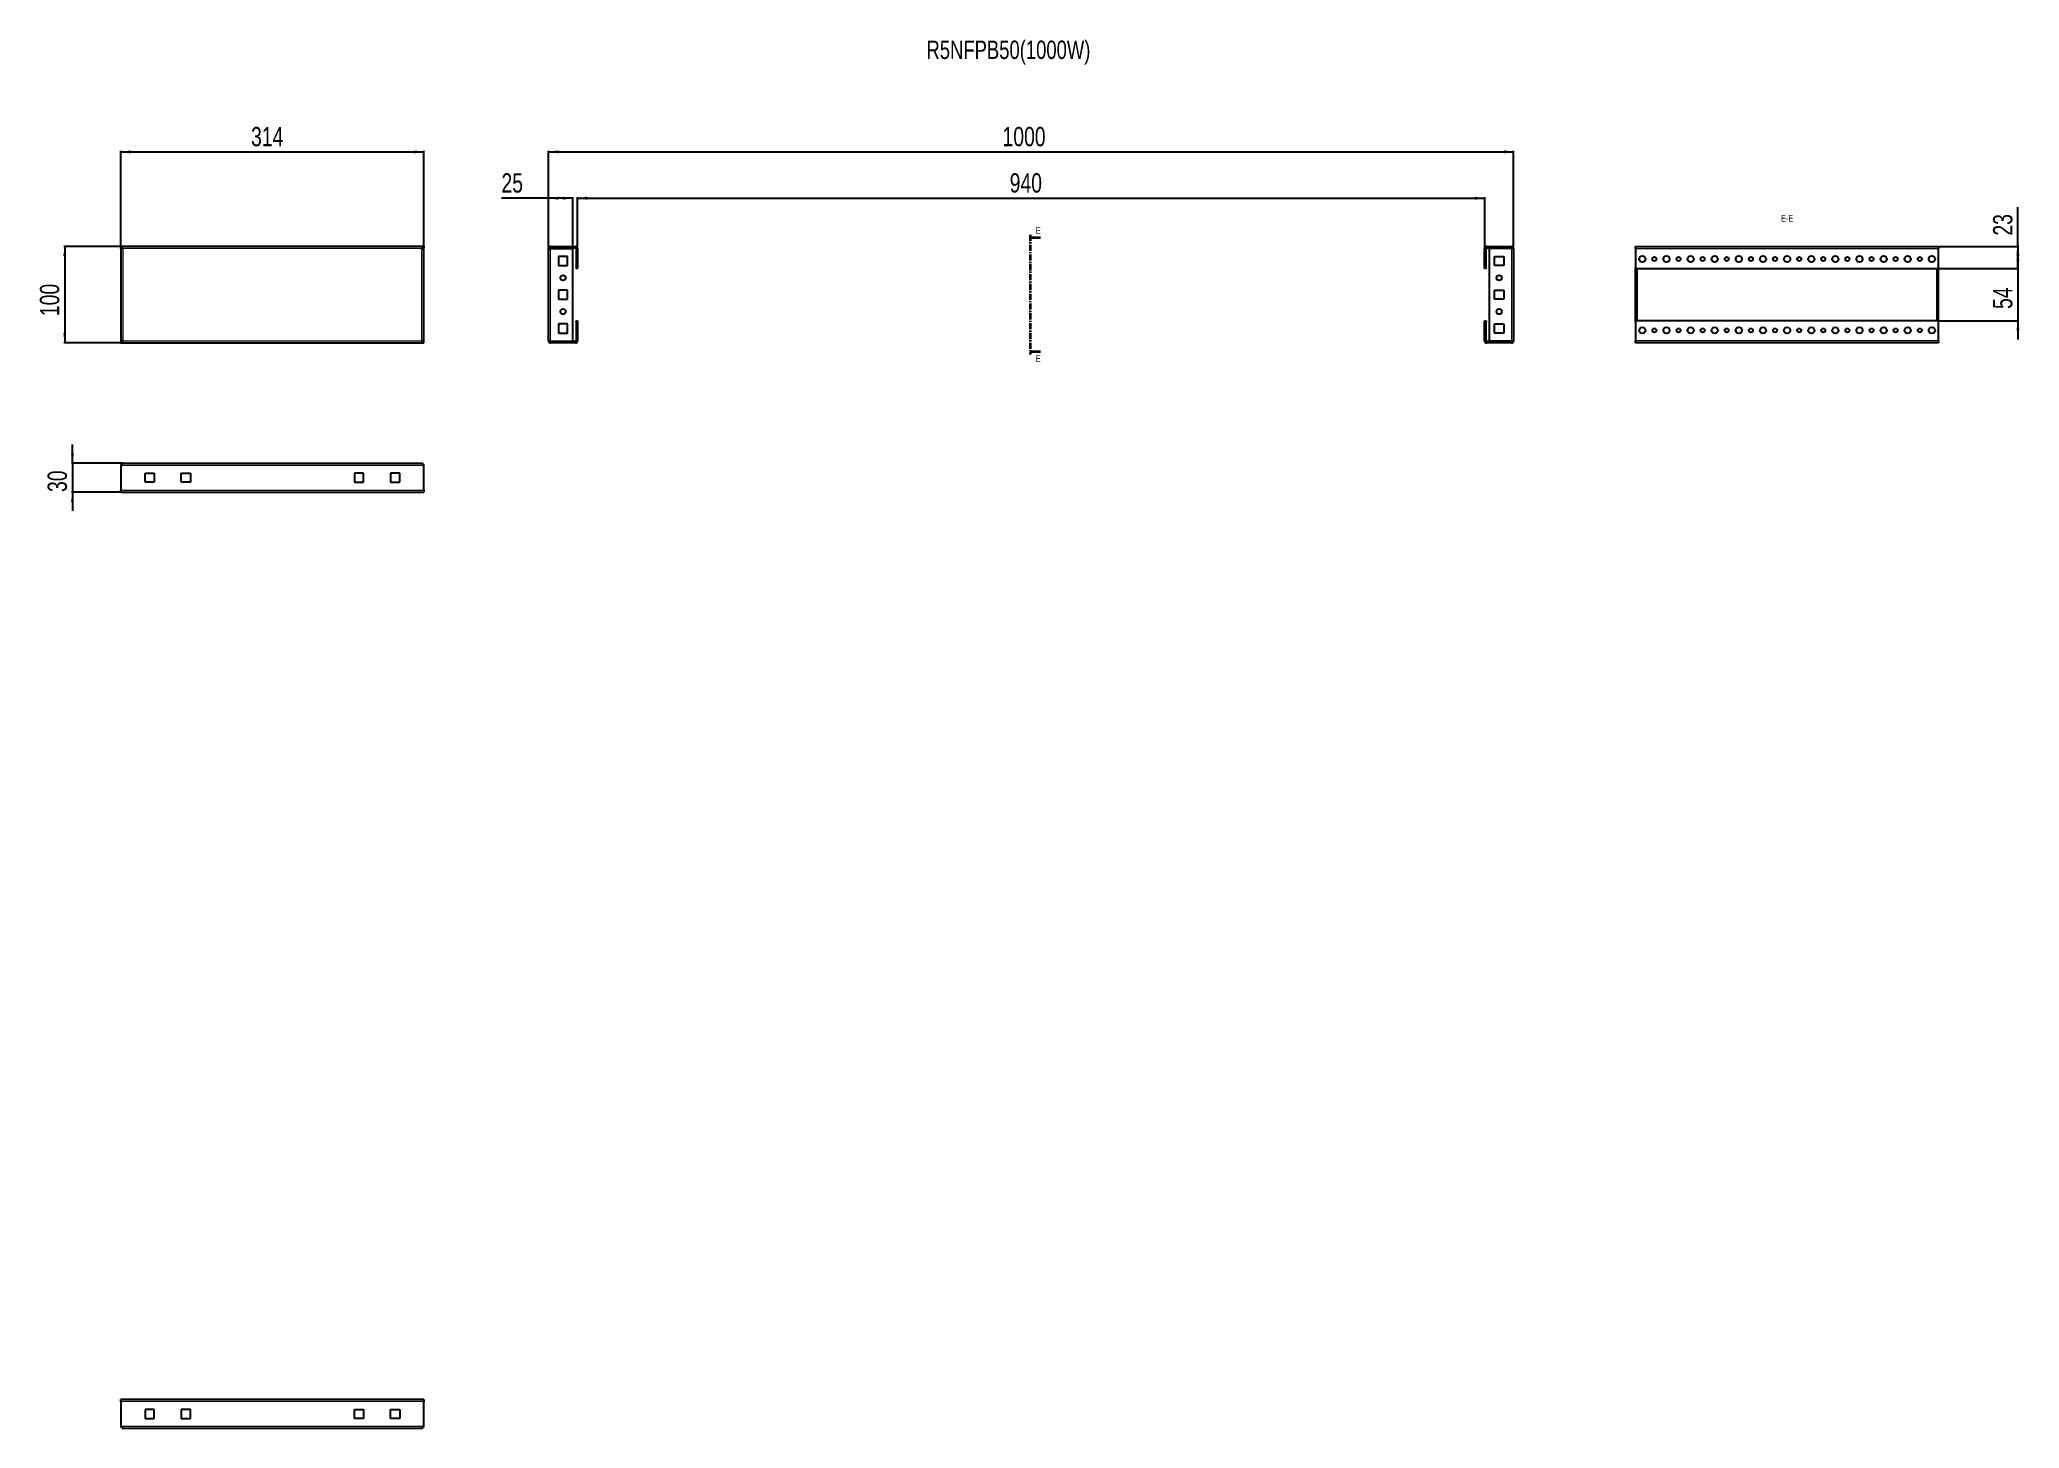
# Model space of a CAD drawing. Header units: millimetres. Extents: x -64 to 1987, y -892 to 547.
import ezdxf

# ---------------------------------------------------------------- set-up
doc = ezdxf.new("R2010")
doc.units = ezdxf.units.MM
doc.linetypes.add('CENTER', pattern=[10.16, 6.35, -1.27, 1.27, -1.27])
doc.layers.add('FORMAT', color=7, linetype='Continuous')
doc.styles.add('SLDTEXTSTYLE0', font='TXT', dxfattribs={"width": 0.75})
doc.dimstyles.new('SLDDIMSTYLE0', dxfattribs={"dimtxt": 20, "dimasz": 10, "dimexe": 0, "dimexo": 0.0625, "dimgap": 5, "dimtad": 2, "dimdec": 1, "dimrnd": 1e-09, "dimzin": 12, "dimdsep": 46, "dimtxsty": 'SLDTEXTSTYLE0', "dimsah": 1, "dimcen": 0.09, "dimadec": 0, "dimazin": 3, "dimtfac": 1, "dimtofl": 0, "dimtmove": 0, "dimatfit": 3, "dimfxl": 0, "dimfrac": 2, "dimtolj": 1, "dimtzin": 12, "dimarcsym": 0})
doc.dimstyles.new('SLDDIMSTYLE1', dxfattribs={"dimtxt": 20, "dimasz": 10, "dimexe": 0, "dimexo": 0.0625, "dimgap": 5, "dimtad": 2, "dimdec": 1, "dimrnd": 1e-09, "dimzin": 12, "dimdsep": 46, "dimtxsty": 'SLDTEXTSTYLE0', "dimsah": 1, "dimcen": 0.09, "dimadec": 0, "dimazin": 3, "dimtfac": 1, "dimtmove": 0, "dimatfit": 0, "dimfxl": 0, "dimfrac": 2, "dimtolj": 1, "dimtzin": 12, "dimarcsym": 0})

# ---------------------------------------------------------------- blocks, each defined once
blk = doc.blocks.new('_D')
at = {"layer": 'FORMAT'}
for p, q in [((20.2, 330.6), (20.2, 431.6)), ((334.2, 330.6), (334.2, 431.6)), ((20.2, 430.6), (334.2, 430.6))]:
    blk.add_line(p, q, dxfattribs=at)
for points in [[(20.2, 430.6), (30.2, 429), (30.2, 432.1)], [(334.2, 430.6), (324.2, 432.1), (324.2, 429)]]:
    blk.add_solid(points, dxfattribs=at)
at = {"layer": 'FORMAT', "insert": (155.1, 456.4), "char_height": 20, "attachment_point": 1, "style": 'SLDTEXTSTYLE0'}
blk.add_mtext('314', dxfattribs=at)
blk = doc.blocks.new('_D_1')
at = {"layer": 'FORMAT'}
for p, q in [((20.2, 332.6), (-38.9, 332.6)), ((-37.9, 332.6), (-37.9, 232.6)), ((20.2, 232.6), (-38.9, 232.6))]:
    blk.add_line(p, q, dxfattribs=at)
for points in [[(-37.9, 332.6), (-39.5, 322.6), (-36.4, 322.6)], [(-37.9, 232.6), (-36.4, 242.6), (-39.5, 242.6)]]:
    blk.add_solid(points, dxfattribs=at)
at = {"layer": 'FORMAT', "insert": (-63.7, 260.4), "char_height": 20, "attachment_point": 1, "rotation": 90, "style": 'SLDTEXTSTYLE0'}
blk.add_mtext('100', dxfattribs=at)
blk = doc.blocks.new('_D_2')
at = {"layer": 'FORMAT'}
for p, q in [((463.4, 330.5), (463.4, 431.6)), ((1463.4, 330.5), (1463.4, 431.6)), ((463.4, 430.6), (1463.4, 430.6))]:
    blk.add_line(p, q, dxfattribs=at)
for points in [[(463.4, 430.6), (473.4, 429), (473.4, 432.1)], [(1463.4, 430.6), (1453.4, 432.1), (1453.4, 429)]]:
    blk.add_solid(points, dxfattribs=at)
at = {"layer": 'FORMAT', "insert": (933.8, 456.4), "char_height": 20, "attachment_point": 1, "style": 'SLDTEXTSTYLE0'}
blk.add_mtext('1000', dxfattribs=at)
blk = doc.blocks.new('_D_3')
at = {"layer": 'FORMAT'}
for p, q in [((493.4, 330.5), (493.4, 383.6)), ((493.4, 382.6), (1433.4, 382.6)), ((1433.4, 330.5), (1433.4, 383.6))]:
    blk.add_line(p, q, dxfattribs=at)
for points in [[(493.4, 382.6), (503.4, 381), (503.4, 384.1)], [(1433.4, 382.6), (1423.4, 384.1), (1423.4, 381)]]:
    blk.add_solid(points, dxfattribs=at)
at = {"layer": 'FORMAT', "insert": (941.2, 408.4), "char_height": 20, "attachment_point": 1, "style": 'SLDTEXTSTYLE0'}
blk.add_mtext('940', dxfattribs=at)
blk = doc.blocks.new('_D_4')
at = {"layer": 'FORMAT'}
for p, q in [((463.4, 382.6), (414.6, 382.6)), ((463.4, 330.5), (463.4, 383.6)), ((488.4, 382.6), (463.4, 382.6)), ((488.4, 330.6), (488.4, 383.6))]:
    blk.add_line(p, q, dxfattribs=at)
for points in [[(463.4, 382.6), (473.4, 381), (473.4, 384.1)], [(488.4, 382.6), (478.4, 384.1), (478.4, 381)]]:
    blk.add_solid(points, dxfattribs=at)
at = {"layer": 'FORMAT', "insert": (414.6, 408.4), "char_height": 20, "attachment_point": 1, "style": 'SLDTEXTSTYLE0'}
blk.add_mtext('25', dxfattribs=at)
blk = doc.blocks.new('_D_5')
at = {"layer": 'FORMAT'}
for p, q in [((-29.9, 108), (-29.9, 127.3)), ((22.3, 108), (-30.9, 108)), ((-29.9, 108), (-29.9, 78)), ((20.2, 78), (-30.9, 78)), ((-29.9, 78), (-29.9, 58.8))]:
    blk.add_line(p, q, dxfattribs=at)
for points in [[(-29.9, 108), (-28.4, 118), (-31.5, 118)], [(-29.9, 78), (-31.5, 68), (-28.4, 68)]]:
    blk.add_solid(points, dxfattribs=at)
at = {"layer": 'FORMAT', "insert": (-55.7, 78.2), "char_height": 20, "attachment_point": 1, "rotation": 90, "style": 'SLDTEXTSTYLE0'}
blk.add_mtext('30', dxfattribs=at)
blk = doc.blocks.new('_D_6')
at = {"layer": 'FORMAT'}
for p, q in [((1986, 309.6), (1986, 328.8)), ((1902.8, 309.6), (1987, 309.6)), ((1986, 309.6), (1986, 255.6)), ((1902.8, 255.6), (1987, 255.6)), ((1986, 255.6), (1986, 236.3))]:
    blk.add_line(p, q, dxfattribs=at)
for points in [[(1986, 309.6), (1987.5, 319.6), (1984.4, 319.6)], [(1986, 255.6), (1984.4, 245.6), (1987.5, 245.6)]]:
    blk.add_solid(points, dxfattribs=at)
at = {"layer": 'FORMAT', "insert": (1960.2, 267.8), "char_height": 20, "attachment_point": 1, "rotation": 90, "style": 'SLDTEXTSTYLE0'}
blk.add_mtext('54', dxfattribs=at)
blk = doc.blocks.new('_D_7')
at = {"layer": 'FORMAT'}
for p, q in [((1986, 332.6), (1986, 373.3)), ((1903.8, 332.6), (1987, 332.6)), ((1986, 332.6), (1986, 309.6)), ((1902.8, 309.6), (1987, 309.6))]:
    blk.add_line(p, q, dxfattribs=at)
for points in [[(1986, 332.6), (1984.4, 322.6), (1987.5, 322.6)], [(1986, 309.6), (1987.5, 319.6), (1984.4, 319.6)]]:
    blk.add_solid(points, dxfattribs=at)
at = {"layer": 'FORMAT', "insert": (1960.2, 343.8), "char_height": 20, "attachment_point": 1, "rotation": 90, "style": 'SLDTEXTSTYLE0'}
blk.add_mtext('23', dxfattribs=at)

msp = doc.modelspace()

# ---------------------------------------------------------------- linework, layer by layer
at = {"color": 7, "linetype": 'Continuous', "lineweight": 25}
for p, q in [((20.22, 331.07), (20.22, 332.57)), ((334.22, 332.57), (20.22, 332.57)), ((20.22, 331.07), (20.22, 330.57)), ((20.22, 330.57), (20.22, 234.57)), ((20.22, 330.57), (21.72, 330.57)), ((334.22, 330.57), (332.72, 330.57)), ((334.22, 332.57), (334.22, 331.07)), ((334.22, 330.57), (334.22, 331.07)), ((334.22, 234.57), (334.22, 330.57)), ((463.37, 234.67), (463.37, 330.47)), ((465.47, 332.57), (465.47, 331.07)), ((465.47, 332.57), (491.27, 332.57)), ((465.47, 331.07), (491.27, 331.07)), ((465.47, 330.57), (488.37, 330.57)), ((488.37, 234.57), (488.37, 330.57)), ((491.87, 330.47), (491.87, 310.57)), ((493.37, 330.47), (493.37, 310.57)), ((1433.37, 310.57), (1433.37, 330.47)), ((1434.87, 310.57), (1434.87, 330.47)), ((1435.47, 332.57), (1461.27, 332.57)), ((1435.47, 331.07), (1461.27, 331.07)), ((1438.37, 234.57), (1438.37, 330.57)), ((1461.27, 330.57), (1438.37, 330.57)), ((1461.27, 331.07), (1461.27, 332.57)), ((1463.37, 330.47), (1463.37, 234.67)), ((1589.79, 330.47), (1589.79, 332.57)), ((1589.79, 332.57), (1903.79, 332.57)), ((1589.79, 330.47), (1589.79, 310.57)), ((1903.79, 332.57), (1903.79, 330.47)), ((1903.79, 310.57), (1903.79, 330.47)), ((473.62, 322.32), (473.62, 312.82)), ((483.12, 322.32), (473.62, 322.32)), ((473.62, 312.82), (483.12, 312.82)), ((483.12, 312.82), (483.12, 322.32)), ((491.87, 310.57), (493.37, 310.57)), ((491.87, 309.57), (491.87, 310.57)), ((493.37, 309.57), (491.87, 309.57)), ((493.37, 310.57), (493.37, 309.57)), ((1433.37, 310.57), (1434.87, 310.57)), ((1433.37, 309.57), (1433.37, 310.57)), ((1434.87, 309.57), (1433.37, 309.57)), ((1434.87, 310.57), (1434.87, 309.57)), ((1443.62, 322.32), (1453.12, 322.32)), ((1443.62, 312.82), (1443.62, 322.32)), ((1453.12, 312.82), (1443.62, 312.82)), ((1453.12, 322.32), (1453.12, 312.82)), ((1589.79, 310.57), (1590.79, 309.57)), ((1589.79, 254.57), (1589.79, 310.57)), ((1590.79, 309.57), (1902.79, 309.57)), ((1591.29, 255.57), (1591.29, 309.57)), ((1902.29, 255.57), (1902.29, 309.57)), ((1902.79, 309.57), (1903.79, 310.57)), ((1903.79, 254.57), (1903.79, 310.57)), ((473.62, 287.32), (473.62, 277.82)), ((483.12, 287.32), (473.62, 287.32)), ((483.12, 277.82), (483.12, 287.32)), ((1443.62, 287.32), (1453.12, 287.32)), ((1443.62, 277.82), (1443.62, 287.32)), ((1453.12, 287.32), (1453.12, 277.82)), ((473.62, 277.82), (483.12, 277.82)), ((1453.12, 277.82), (1443.62, 277.82)), ((483.12, 252.32), (473.62, 252.32)), ((473.62, 252.32), (473.62, 242.82)), ((483.12, 242.82), (483.12, 252.32)), ((491.87, 255.57), (493.37, 255.57)), ((491.87, 254.57), (491.87, 255.57)), ((493.37, 254.57), (491.87, 254.57)), ((491.87, 254.57), (491.87, 234.67)), ((493.37, 255.57), (493.37, 254.57)), ((493.37, 254.57), (493.37, 234.67)), ((1433.37, 255.57), (1434.87, 255.57)), ((1433.37, 254.57), (1433.37, 255.57)), ((1434.87, 254.57), (1433.37, 254.57)), ((1433.37, 234.67), (1433.37, 254.57)), ((1434.87, 255.57), (1434.87, 254.57)), ((1434.87, 234.67), (1434.87, 254.57)), ((1443.62, 252.32), (1453.12, 252.32)), ((1443.62, 242.82), (1443.62, 252.32)), ((1453.12, 252.32), (1453.12, 242.82)), ((1590.79, 255.57), (1589.79, 254.57)), ((1589.79, 254.57), (1589.79, 234.67)), ((1902.79, 255.57), (1590.79, 255.57)), ((1903.79, 254.57), (1902.79, 255.57)), ((1903.79, 234.67), (1903.79, 254.57)), ((21.72, 234.57), (20.22, 234.57)), ((20.22, 234.57), (20.22, 234.07)), ((20.22, 234.07), (20.22, 232.57)), ((20.22, 232.57), (334.22, 232.57)), ((332.72, 234.57), (334.22, 234.57)), ((334.22, 234.07), (334.22, 234.57)), ((334.22, 232.57), (334.22, 234.07)), ((465.47, 234.57), (488.37, 234.57)), ((465.47, 232.57), (465.47, 234.07)), ((491.27, 234.07), (465.47, 234.07)), ((491.27, 232.57), (465.47, 232.57)), ((473.62, 242.82), (483.12, 242.82)), ((1461.27, 234.07), (1435.47, 234.07)), ((1461.27, 232.57), (1435.47, 232.57)), ((1461.27, 234.57), (1438.37, 234.57)), ((1453.12, 242.82), (1443.62, 242.82)), ((1461.27, 234.07), (1461.27, 232.57)), ((1589.79, 232.57), (1589.79, 234.67)), ((1903.79, 232.57), (1589.79, 232.57)), ((1903.79, 234.67), (1903.79, 232.57)), ((20.22, 105.92), (20.22, 80.12)), ((22.32, 108.02), (332.12, 108.02)), ((334.22, 80.12), (334.22, 105.92)), ((45.22, 97.77), (54.72, 97.77)), ((45.22, 88.27), (45.22, 97.77)), ((54.72, 88.27), (45.22, 88.27)), ((54.72, 97.77), (54.72, 88.27)), ((82.72, 97.77), (92.22, 97.77)), ((82.72, 88.27), (82.72, 97.77)), ((92.22, 88.27), (82.72, 88.27)), ((92.22, 97.77), (92.22, 88.27)), ((271.72, 97.77), (262.22, 97.77)), ((262.22, 97.77), (262.22, 88.27)), ((262.22, 88.27), (271.72, 88.27)), ((271.72, 88.27), (271.72, 97.77)), ((299.72, 97.77), (299.72, 88.27)), ((309.22, 97.77), (299.72, 97.77)), ((299.72, 88.27), (309.22, 88.27)), ((309.22, 88.27), (309.22, 97.77)), ((20.22, 78.02), (20.22, 80.12)), ((20.22, 78.02), (334.22, 78.02)), ((334.22, 80.12), (334.22, 78.02)), ((334.22, -861.98), (20.22, -861.98)), ((20.22, -864.08), (20.22, -861.98)), ((20.22, -864.08), (20.22, -889.88)), ((54.72, -872.23), (45.22, -872.23)), ((45.22, -872.23), (45.22, -881.73)), ((45.22, -881.73), (54.72, -881.73)), ((54.72, -881.73), (54.72, -872.23)), ((92.22, -872.23), (82.72, -872.23)), ((82.72, -872.23), (82.72, -881.73)), ((82.72, -881.73), (92.22, -881.73)), ((92.22, -881.73), (92.22, -872.23)), ((262.22, -881.73), (262.22, -872.23)), ((262.22, -872.23), (271.72, -872.23)), ((271.72, -881.73), (262.22, -881.73)), ((271.72, -872.23), (271.72, -881.73)), ((299.72, -872.23), (309.22, -872.23)), ((299.72, -881.73), (299.72, -872.23)), ((309.22, -881.73), (299.72, -881.73)), ((309.22, -872.23), (309.22, -881.73)), ((334.22, -861.98), (334.22, -864.08)), ((334.22, -889.88), (334.22, -864.08)), ((332.12, -891.98), (22.32, -891.98))]:
    msp.add_line(p, q, dxfattribs=at)
at = {"color": 8, "linetype": 'Continuous', "lineweight": 18}
for p, q in [((332.12, 330.47), (22.32, 330.47)), ((22.32, 330.47), (22.32, 234.67)), ((332.12, 234.67), (332.12, 330.47)), ((465.47, 234.57), (465.47, 330.57)), ((491.27, 331.07), (491.27, 332.57)), ((491.87, 330.47), (493.37, 330.47)), ((1434.87, 330.47), (1433.37, 330.47)), ((1435.47, 331.07), (1435.47, 332.57)), ((1461.27, 330.57), (1461.27, 234.57)), ((1589.79, 330.47), (1903.79, 330.47)), ((1591.89, 255.57), (1591.89, 309.57)), ((1901.69, 309.57), (1901.69, 255.57)), ((22.32, 234.67), (332.12, 234.67)), ((491.27, 234.07), (491.27, 232.57)), ((491.87, 234.67), (493.37, 234.67)), ((1434.87, 234.67), (1433.37, 234.67)), ((1435.47, 234.07), (1435.47, 232.57)), ((1903.79, 234.67), (1589.79, 234.67)), ((20.22, 105.92), (334.22, 105.92)), ((20.22, 80.12), (334.22, 80.12)), ((334.22, -864.08), (20.22, -864.08)), ((334.22, -889.88), (20.22, -889.88))]:
    msp.add_line(p, q, dxfattribs=at)
at = {"color": 7, "linetype": 'CENTER', "lineweight": 35}
msp.add_line((962.55, 344.57), (962.55, 220.56), dxfattribs=at)
at = {"color": 7, "linetype": 'Continuous', "lineweight": 35}
for p, q in [((973.19, 341.57), (962.55, 341.57)), ((973.19, 223.56), (962.55, 223.56))]:
    msp.add_line(p, q, dxfattribs=at)
at = {"color": 7, "linetype": 'Continuous', "lineweight": 25}
for centre, radius in [((1596.79, 319.57), 3.25), ((1609.29, 319.57), 2.1), ((1621.79, 319.57), 3.25), ((1634.29, 319.57), 2.1), ((1646.79, 319.57), 3.25), ((1659.29, 319.57), 2.1), ((1671.79, 319.57), 3.25), ((1684.29, 319.57), 2.1), ((1696.79, 319.57), 3.25), ((1709.29, 319.57), 2.1), ((1721.79, 319.57), 3.25), ((1734.29, 319.57), 2.1), ((1746.79, 319.57), 3.25), ((1759.29, 319.57), 2.1), ((1771.79, 319.57), 3.25), ((1784.29, 319.57), 2.1), ((1796.79, 319.57), 3.25), ((1809.29, 319.57), 2.1), ((1821.79, 319.57), 3.25), ((1834.29, 319.57), 2.1), ((1846.79, 319.57), 3.25), ((1859.29, 319.57), 2.1), ((1871.79, 319.57), 3.25), ((1884.29, 319.57), 2.1), ((1896.79, 319.57), 3.25), ((478.37, 300.07), 2.75), ((1448.37, 300.07), 2.75), ((478.37, 265.07), 2.75), ((1448.37, 265.07), 2.75), ((1596.79, 245.57), 3.25), ((1609.29, 245.57), 2.1), ((1621.79, 245.57), 3.25), ((1634.29, 245.57), 2.1), ((1646.79, 245.57), 3.25), ((1659.29, 245.57), 2.1), ((1671.79, 245.57), 3.25), ((1684.29, 245.57), 2.1), ((1696.79, 245.57), 3.25), ((1709.29, 245.57), 2.1), ((1721.79, 245.57), 3.25), ((1734.29, 245.57), 2.1), ((1746.79, 245.57), 3.25), ((1759.29, 245.57), 2.1), ((1771.79, 245.57), 3.25), ((1784.29, 245.57), 2.1), ((1796.79, 245.57), 3.25), ((1809.29, 245.57), 2.1), ((1821.79, 245.57), 3.25), ((1834.29, 245.57), 2.1), ((1846.79, 245.57), 3.25), ((1859.29, 245.57), 2.1), ((1871.79, 245.57), 3.25), ((1884.29, 245.57), 2.1), ((1896.79, 245.57), 3.25)]:
    msp.add_circle(centre, radius, dxfattribs=at)
for centre, radius, start, end in [((491.27, 330.47), 2.1, 0, 90), ((491.27, 330.47), 0.6, 0, 90), ((1435.47, 330.47), 2.1, 90, 180), ((1435.47, 330.47), 0.6, 90, 180), ((491.27, 234.67), 0.6, 270, 360), ((491.27, 234.67), 2.1, 270, 0), ((1435.47, 234.67), 2.1, 180, 270), ((1435.47, 234.67), 0.6, 180, 270)]:
    msp.add_arc(centre, radius, start, end, dxfattribs=at)
for points, knots in [([(22.32, 330.47), (22.14, 330.75), (21.78, 331.31), (21.25, 332.01), (20.73, 332.48), (20.38, 332.54), (20.22, 332.57)], [0, 0, 0, 0, 0.25475266, 0.50964469, 0.7645377, 1, 1, 1, 1]), ([(22.32, 330.47), (22.14, 330.55), (21.77, 330.71), (21.08, 330.98), (20.56, 331.03), (20.22, 331.07)], [0, 0, 0, 0, 0.2598775, 0.5197391, 1, 1, 1, 1]), ([(1463.37, 330.47), (1463.34, 330.75), (1463.27, 331.31), (1462.77, 332.01), (1462.07, 332.48), (1461.53, 332.54), (1461.27, 332.57)], [0, 0, 0, 0, 0.25475266, 0.50964469, 0.7645377, 1, 1, 1, 1]), ([(1461.87, 330.47), (1461.86, 330.55), (1461.84, 330.71), (1461.65, 330.98), (1461.42, 331.03), (1461.27, 331.07)], [0, 0, 0, 0, 0.2598775, 0.5197391, 1, 1, 1, 1]), ([(332.12, 108.02), (332.3, 107.99), (332.65, 107.92), (333.19, 107.42), (333.71, 106.72), (334.06, 106.18), (334.22, 105.92)], [0, 0, 0, 0, 0.2547527, 0.5096447, 0.7645377, 1, 1, 1, 1]), ([(22.32, -891.98), (22.14, -891.95), (21.78, -891.88), (21.25, -891.38), (20.73, -890.68), (20.38, -890.14), (20.22, -889.88)], [0, 0, 0, 0, 0.25475266, 0.50964469, 0.7645377, 1, 1, 1, 1])]:
    msp.add_open_spline(points, degree=3, knots=knots, dxfattribs=at)
for points in [[(20.22, 330.57), (20.25, 330.56), (20.31, 330.54), (20.8, 330.52), (21.49, 330.49), (22.04, 330.47), (22.32, 330.47)], [(334.22, 332.57), (334.04, 332.53), (333.69, 332.47), (333.17, 331.99), (332.64, 331.29), (332.29, 330.74), (332.12, 330.47)], [(334.22, 331.07), (333.87, 331.03), (333.17, 330.95), (332.47, 330.63), (332.12, 330.47)], [(332.12, 330.47), (332.39, 330.47), (332.95, 330.49), (333.64, 330.52), (334.13, 330.54), (334.19, 330.56), (334.22, 330.57)], [(465.47, 332.57), (465.2, 332.53), (464.65, 332.47), (463.95, 331.99), (463.47, 331.29), (463.4, 330.74), (463.37, 330.47)], [(463.37, 330.47), (463.4, 330.47), (463.47, 330.49), (463.95, 330.52), (464.65, 330.54), (465.2, 330.56), (465.47, 330.57)], [(465.47, 331.07), (465.31, 331.03), (464.99, 330.95), (464.91, 330.63), (464.87, 330.47)], [(1461.27, 330.57), (1461.55, 330.56), (1462.1, 330.54), (1462.79, 330.52), (1463.28, 330.49), (1463.34, 330.47), (1463.37, 330.47)], [(20.22, 234.07), (20.57, 234.1), (21.27, 234.18), (21.97, 234.5), (22.32, 234.67)], [(20.22, 232.57), (20.39, 232.6), (20.74, 232.66), (21.27, 233.15), (21.79, 233.84), (22.14, 234.39), (22.32, 234.67)], [(22.32, 234.67), (22.04, 234.66), (21.49, 234.64), (20.8, 234.62), (20.31, 234.59), (20.25, 234.57), (20.22, 234.57)], [(332.12, 234.67), (332.29, 234.39), (332.64, 233.84), (333.17, 233.15), (333.69, 232.66), (334.04, 232.6), (334.22, 232.57)], [(332.12, 234.67), (332.47, 234.5), (333.17, 234.18), (333.87, 234.1), (334.22, 234.07)], [(334.22, 234.57), (334.19, 234.57), (334.13, 234.59), (333.64, 234.62), (332.95, 234.64), (332.39, 234.66), (332.12, 234.67)], [(465.47, 234.57), (465.2, 234.57), (464.65, 234.59), (463.95, 234.62), (463.47, 234.64), (463.4, 234.66), (463.37, 234.67)], [(463.37, 234.67), (463.4, 234.39), (463.47, 233.84), (463.95, 233.15), (464.65, 232.66), (465.2, 232.6), (465.47, 232.57)], [(464.87, 234.67), (464.91, 234.5), (464.99, 234.18), (465.31, 234.1), (465.47, 234.07)], [(1461.27, 234.07), (1461.43, 234.1), (1461.76, 234.18), (1461.83, 234.5), (1461.87, 234.67)], [(1461.27, 232.57), (1461.55, 232.6), (1462.1, 232.66), (1462.79, 233.15), (1463.28, 233.84), (1463.34, 234.39), (1463.37, 234.67)], [(1463.37, 234.67), (1463.34, 234.66), (1463.28, 234.64), (1462.79, 234.62), (1462.1, 234.59), (1461.55, 234.57), (1461.27, 234.57)], [(20.22, 105.92), (20.39, 106.19), (20.74, 106.75), (21.27, 107.44), (21.79, 107.92), (22.14, 107.99), (22.32, 108.02)], [(334.22, -889.88), (334.04, -890.16), (333.69, -890.71), (333.17, -891.4), (332.64, -891.89), (332.29, -891.95), (332.12, -891.98)]]:
    msp.add_open_spline(points, degree=3, dxfattribs=at)
at = {"color": 7, "linetype": 'Continuous', "lineweight": 35}
for points in [[(962.55, 341.57), (969.55, 340.45), (969.55, 342.69)], [(962.55, 223.56), (969.55, 222.44), (969.55, 224.68)]]:
    msp.add_solid(points, dxfattribs=at)

# ---------------------------------------------------------------- texts
at = {"color": 7, "linetype": 'Continuous', "char_height": 7, "attachment_point": 1, "style": 'SLDTEXTSTYLE0'}
for insert in [(968.19, 352.66), (968.19, 219.87)]:
    msp.add_mtext('E', dxfattribs=dict(at, insert=insert))
at = {"layer": 'FORMAT', "style": 'SLDTEXTSTYLE0'}
for s, insert, char_height, attachment_point in [('R5NFPB50(1000W)', (854.97, 545.87), 19.05, 1), ('E-E', (1746.79, 365.26), 7, 2)]:
    msp.add_mtext(s, dxfattribs=dict(at, insert=insert, char_height=char_height, attachment_point=attachment_point))

# ---------------------------------------------------------------- dimensions: what is measured, and where the dimension line sits
at = {"layer": 'FORMAT'}
for base, p1, p2, picture, middle in [((334.22, 430.57), (20.22, 330.57), (334.22, 330.57), '_D', (177.22, 430.57)), ((463.37, 382.57), (488.37, 330.57), (463.37, 330.47), '_D_4', (429.37, 382.57))]:
    dim = msp.add_linear_dim(base=base, p1=p1, p2=p2, dimstyle='SLDDIMSTYLE0', dxfattribs=at)
    dim.commit()
    dim.dimension.update_dxf_attribs({"geometry": picture, "text_midpoint": middle, "dimtype": 160})
for base, p1, p2, angle, dimstyle, picture, middle in [((1463.37, 430.57), (463.37, 330.47), (1463.37, 330.47), 0, 'SLDDIMSTYLE0', '_D_2', (963.37, 430.57)), ((1433.37, 382.57), (493.37, 330.47), (1433.37, 330.47), 0, 'SLDDIMSTYLE0', '_D_3', (963.37, 382.57)), ((1985.95, 309.57), (1903.79, 332.57), (1902.79, 309.57), 90, 'SLDDIMSTYLE0', '_D_7', (1985.95, 358.57)), ((-37.95, 232.57), (20.22, 332.57), (20.22, 232.57), 90, 'SLDDIMSTYLE0', '_D_1', (-37.95, 282.57)), ((1985.95, 255.57), (1902.79, 309.57), (1902.79, 255.57), 90, 'SLDDIMSTYLE1', '_D_6', (1985.95, 282.57)), ((-29.95, 78.02), (22.32, 108.02), (20.22, 78.02), 90, 'SLDDIMSTYLE1', '_D_5', (-29.95, 93.02))]:
    dim = msp.add_linear_dim(base=base, p1=p1, p2=p2, angle=angle, dimstyle=dimstyle, dxfattribs=at)
    dim.commit()
    dim.dimension.update_dxf_attribs({"geometry": picture, "text_midpoint": middle, "dimtype": 160})

doc.saveas('drawing.dxf')
